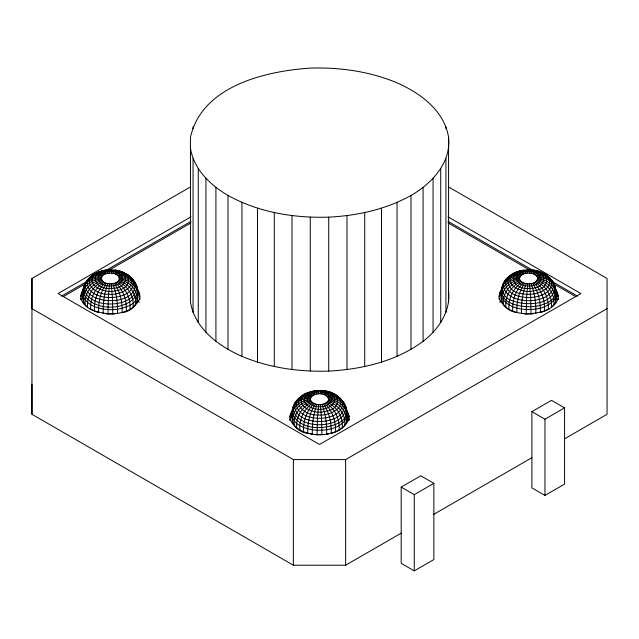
<?xml version="1.0" encoding="UTF-8"?>
<svg xmlns="http://www.w3.org/2000/svg" width="639" height="639" viewBox="0 0 639 639"><rect width="100%" height="100%" fill="white"/><g stroke="black" fill="none" stroke-linecap="round" stroke-linejoin="round"><path stroke-width="0.96" d="M401.188 533.15L345.643 565.219L293.357 565.219L31.95 414.296L31.95 384.111M190.694 186.812L31.95 278.468L31.95 308.653L293.357 459.577L345.643 459.577L607.05 308.653M83.565 289.363L81.808 292.159L80.913 295.09L80.913 299.571L80.913 298.062C82.143 304.507 88.19 308.302 93.725 310.842M292.255 410.797L290.034 415.829L290.034 420.31L290.034 418.801C297.726 439.959 341.274 439.959 348.966 418.801L348.966 420.31L348.966 415.829L346.745 410.797M328.71 399.671C327.384 391.923 313.038 391.851 310.29 398.736C311.616 406.484 325.962 406.556 328.71 399.671C337.424 399.982 346.897 406.308 347.121 415.693C343.502 427.914 328.142 430.526 317.08 430.247C307.223 429.68 291.384 425.398 292.159 413.058C291.408 403.081 300.961 393.169 311.121 396.947M323.406 404.04C329.42 412.443 331.625 423.13 331.218 433.33C338.982 431.485 349.645 424.967 346.562 415.598M347.121 415.693C348.287 405.27 339.301 392.793 327.879 396.947M448.562 301.904L448.562 137.305C444.361 110.571 420.222 93.07 397.043 82.83C369.693 71.384 339.788 67.159 310.266 68.117C265.249 71.081 201.836 86.057 190.438 137.305L190.438 301.904C194.639 328.638 218.778 346.138 241.957 356.378C269.307 367.824 299.212 372.05 328.734 371.091C361.914 369.334 395.956 361.354 423.082 341.346C438.418 329.588 450.87 311.361 448.562 291.248M448.562 137.305C451.342 162.785 431.629 183.72 410.997 195.454C385.908 209.464 357.233 215.702 328.734 217.148C294.116 218.218 258.547 212.42 228.003 195.454C210.303 185.054 193.569 169.191 190.438 147.96M519.419 278.931C520.745 271.184 535.091 271.112 537.838 277.997C536.512 285.745 522.167 285.817 519.419 278.931C510.13 279.019 498.46 287.51 501.847 297.702C508.676 308.885 523.908 310.498 535.801 309.02C545.442 307.87 558.845 301.281 555.97 289.555C554.556 280.801 546.305 272.757 537.008 276.208M536.201 281.527C546.057 285.729 552.663 296.528 551.337 307.263C554.916 304.388 557.575 299.411 555.69 294.859M555.435 289.363L557.192 292.159L558.087 295.09L558.087 299.571L558.087 298.062C556.857 304.507 550.81 308.302 545.275 310.842M83.685 288.556C84.572 280.01 93.374 272.973 102 276.208C106.13 270.888 121.953 272.238 118.75 280.721C114.613 286.04 98.797 284.69 102 276.208M292.718 410.15C293.908 398.193 306.728 390.796 317.887 390.597L318.693 393.888M501.847 289.411C502.254 280.529 511.328 272.845 520.25 276.208M102.799 281.527C92.943 285.729 86.337 296.528 87.663 307.263C78.988 300.05 82.088 285.353 89.164 278.149M315.594 404.04C309.58 412.443 307.375 423.13 307.782 433.33C284.978 430.662 286.887 396.611 310.29 398.736M109.565 283.78L108.334 297.319L107.959 314.029L114.693 313.837M318.693 404.519L317.463 418.058L317.08 434.768L323.821 434.576M527.822 283.78L526.584 297.319L526.209 314.029L532.95 313.837M111.178 273.149C114.581 268.1 106.162 268.1 109.565 273.149M320.307 393.888L321.345 390.589L317.887 390.597M529.435 273.149C532.838 268.1 524.419 268.108 527.822 273.149M85.985 282.238C71.4 306.76 110.132 314.556 126.274 306.672C146.331 302.167 137.657 270.345 118.75 276.208M83.565 290.873L81.808 293.668L80.913 296.6L80.913 295.09M82.75 292.159L83.31 290.33M82.75 296.688L83.31 294.859M114.277 283.301C120.3 291.703 122.496 302.391 122.089 312.591C139.781 310.506 142.832 289.155 131.586 278.149M89.46 308.653C105.028 316.624 132.265 316.672 139.837 298.062M292.255 412.307L290.034 417.339L290.034 415.829M291.879 412.898L292.438 411.069M291.879 417.427L292.438 415.598M501.823 289.363L500.057 292.159L499.163 295.09L499.163 299.571M499.163 296.6L501.383 291.568M504.235 282.238C496.807 294.451 501.463 310.41 516.911 312.591C516.504 302.391 518.7 291.703 524.723 283.301M85.754 283.46C89.276 274.546 99.716 270.257 108.758 269.858M294.627 404.982L295.378 402.642M504.003 283.46L505.745 279.85L507.414 278.149M107.983 283.62C104.133 293.061 102.999 303.421 103.198 313.549M317.112 404.359C313.262 413.8 312.128 424.16 312.327 434.288L310.506 433.905M526.232 283.62C522.39 293.061 521.256 303.421 521.448 313.549M112.768 273.308L115.156 270.177C123.111 271.248 132.009 275.569 134.997 283.46M321.888 394.047L324.285 390.916C339.197 391.124 357.377 413.329 338.91 422.882C324.46 430.279 299.18 430.327 292.159 413.058C294.06 404.974 302.391 400.046 310.29 399.671M531.017 273.308L533.413 270.177C543.254 271.279 553.797 278.229 555.315 288.556M88.949 278.939C92.527 273.444 99.588 271.751 105.587 270.177L107.983 273.308M297.702 400.318C301.049 394.303 308.517 392.562 314.715 390.916L317.112 394.047M506.831 279.586C510.849 272.789 519.579 270.361 527.015 269.858M83.861 286.839L85.498 284.243M298.293 398.888L295.106 402.977C289.763 427.635 349.237 427.635 343.894 402.977M292.989 407.57L294.22 405.629M503.34 284.89C493.42 306.337 531.712 310.258 544.372 303.916C563.91 297.878 555.642 276.28 537.838 277.997M106.465 283.301C100.451 291.703 98.246 302.391 98.654 312.591L94.468 311.201C93.781 300.857 97.336 289.922 105.076 282.837M95.89 274.067C97.879 270.513 102.631 271.727 105.076 274.091M514.147 274.067L516.512 272.006L523.844 270.177L526.232 273.308M510.777 275.705L512.079 274.299L519.699 270.944L522.047 271.232L524.723 273.628M114.277 273.628L116.953 271.232L119.301 270.944L126.921 274.299L128.223 275.705M323.406 394.367L326.082 391.971L328.43 391.683M532.535 273.628L535.202 271.232L537.551 270.944M86.257 281.903L87.99 280.162M104.317 270.808L105.587 270.177M313.445 391.547L314.715 390.916M522.574 270.808L523.844 270.177M314.196 403.576C306.456 410.661 302.91 421.596 303.597 431.94M523.325 282.837C515.585 289.922 512.039 300.857 512.726 311.201M115.675 274.091C118.111 271.727 122.872 270.513 124.853 274.067M324.804 394.83L328.43 392.753L331.617 392.745M533.932 274.091C539.308 268.668 546.409 274.698 550.051 278.939M89.692 277.653L93.821 274.299L100.483 271.615M298.82 398.385L300.937 396.931M507.941 277.653L509.355 276.679M103.837 282.238C94.836 287.893 89.764 298.868 90.77 309.404M312.966 402.977C303.964 408.633 298.892 419.607 299.891 430.143M522.095 282.238C513.085 287.893 508.021 298.868 509.019 309.404M190.949 216.853L58.093 293.557L319.5 444.48L580.907 293.557L448.051 216.853M61.544 296.097L87.423 281.152M105.539 270.688L190.949 221.382M63.317 296.576L84.883 284.123M109.037 270.185L190.981 222.875M401.188 487.118L420.797 475.791L433.865 483.34L433.865 559.564L414.264 570.883L401.188 563.334L401.188 487.118L414.264 494.658L433.865 483.34M531.896 411.652L551.497 400.333L564.572 407.882L564.572 484.098L544.963 495.417L531.896 487.876L531.896 411.652L544.963 419.2L564.572 407.882M433.713 514.371L531.896 457.692M564.317 438.969L607.05 414.296L607.05 278.468L448.306 186.812M521.057 281.527C511.2 285.729 504.586 296.528 505.912 307.263M311.928 402.266C302.071 406.468 295.466 417.267 296.784 428.002M302.95 395.038L306.081 393.528M549.54 308.653C533.972 316.624 506.735 316.672 499.163 298.062M116.905 274.69C122.273 270.752 129.445 274.267 132.169 279.586M535.163 274.69C539.947 271.184 545.826 273.62 549.308 277.653M326.034 395.429C331.401 391.491 338.574 395.006 341.298 400.318M102 280.721C91.633 283.5 83.613 293.932 85.243 304.851M520.25 280.721C509.882 283.5 501.871 293.932 503.5 304.851M311.121 401.46C300.761 404.239 292.742 414.671 294.371 425.59M306.96 393.233L309.611 392.346M117.943 275.401L123.119 274.219L127.68 275.002C140.205 286.743 118.407 295.993 108.534 294.148C98.789 295.434 82.032 284.555 93.07 275.002L97.623 274.219L102.799 275.401M536.201 275.401L541.377 274.219L545.93 275.002C559.229 288.437 533.341 296.855 523.157 293.772C508.38 293.932 500.505 275.481 518.021 271.743L521.488 272.805L523.325 274.091M327.072 396.14L332.248 394.958L336.801 395.741C349.333 407.482 327.535 416.732 317.663 414.887C307.918 416.173 291.16 405.294 302.199 395.741L306.752 394.958L311.928 396.14M101.449 279.842C90.85 281.256 81.68 291.2 83.589 302.231M519.699 279.842C509.107 281.256 499.938 291.2 501.847 302.231M310.57 400.581C299.979 401.995 290.809 411.939 292.718 422.97M106.346 270.696C86.425 273.58 96.281 290.721 111.729 288.325C127.065 288.916 131.81 272.645 114.405 270.696M524.595 270.696C504.682 273.58 514.531 290.721 529.987 288.325C545.323 288.916 550.067 272.645 532.654 270.696M328.494 433.905L326.673 434.288C326.872 424.16 325.738 413.8 321.888 404.359M307.383 392.745L310.57 392.753L314.196 394.83M101.17 278.931C93.262 279.307 84.931 284.235 83.03 292.319C90.786 312.056 129.965 312.056 137.712 292.319C135.811 284.235 127.48 279.307 119.581 278.931M101.449 270.944L103.798 271.232L106.465 273.628M310.57 391.683L312.918 391.971L315.594 394.367M105.922 270.64L114.82 270.64M524.18 270.64L533.078 270.64M315.051 391.38L316.656 391.22M119.301 277.086C124.054 276.391 129.198 277.246 132.976 280.361C137.936 303.213 82.806 303.213 87.767 280.361C91.545 277.246 96.697 276.391 101.449 277.086M537.551 277.086C542.303 276.391 547.455 277.246 551.233 280.361C556.194 303.213 501.064 303.213 506.024 280.361C509.802 277.246 514.946 276.391 519.699 277.086M328.43 397.825C333.175 397.123 338.327 397.985 342.105 401.1C347.065 423.953 291.935 423.953 296.895 401.1C300.673 397.985 305.825 397.123 310.57 397.825M101.162 277.997C95.219 277.733 88.893 279.866 85.219 284.738C85.442 306.8 139.973 305.953 134.765 282.238M519.419 277.997C513.468 277.733 507.15 279.866 503.476 284.738C503.7 306.8 558.23 305.953 553.015 282.238M119.581 277.997C126.37 277.646 133.847 280.641 136.882 287.055C135.308 309.651 85.442 309.651 83.861 287.055M328.71 398.736C335.499 398.385 342.975 401.38 346.011 407.794C344.429 430.39 294.571 430.39 292.989 407.794M530.242 269.858L534.092 270.217L534.683 270.808M111.985 269.858L115.843 270.217L116.426 270.808M524.307 313.837L526.209 314.029M106.05 313.837L107.959 314.029M321.113 390.597L324.963 390.956L325.555 391.547M322.344 391.22L323.949 391.38M315.179 434.576L317.08 434.768M537.83 278.931C546.545 279.243 556.026 285.577 556.249 294.954M533.413 270.177C551.002 271.591 551.002 289.379 533.413 290.793C523.277 294.403 499.578 283.524 515.553 272.941L517.622 273.021L522.095 274.69M115.156 270.177C132.744 271.591 132.744 289.379 115.156 290.793C105.02 294.403 81.329 283.524 97.304 272.941L101.569 273.612L103.837 274.69M324.285 390.916C341.873 392.33 341.873 410.118 324.285 411.532C314.148 415.134 290.457 404.263 306.432 393.68L308.493 393.76L312.966 395.429M537.551 279.842C548.15 281.256 557.32 291.2 555.411 302.231M119.301 279.842C129.893 281.256 139.062 291.2 137.153 302.231M328.43 400.581C339.021 401.995 348.191 411.939 346.282 422.97M521.057 275.401C503.812 268.787 493.468 296.065 513.365 300.985C526.568 305.953 553.566 305.442 555.139 287.055M538.517 271.615L542.048 272.789L543.11 274.067M329.389 392.346L332.04 393.233M537 280.721C547.367 283.5 555.387 293.932 553.757 304.851M118.75 280.721C129.118 283.5 137.129 293.932 135.5 304.851M327.879 401.46C338.239 404.239 346.258 414.671 344.629 425.59M332.919 393.528L336.05 395.038M117.943 281.527C127.8 285.729 134.414 296.528 133.088 307.263M327.072 402.266C336.929 406.468 343.534 417.267 342.208 428.002M448.051 221.382L533.461 270.688M551.577 281.152L577.456 296.097M448.019 222.875L529.963 270.185M554.117 284.123L575.683 296.576M535.163 282.238C544.164 287.893 549.236 298.868 548.23 309.404M326.034 402.977C335.036 408.633 340.108 419.607 339.109 430.143M116.905 282.238C125.915 287.893 130.979 298.868 129.981 309.404M338.063 396.931L340.18 398.385M129.645 276.679L131.059 277.653M533.924 282.837C541.664 289.922 545.219 300.857 544.532 311.201L540.346 312.591C540.754 302.391 538.549 291.703 532.535 283.301M324.804 403.576C332.544 410.661 336.09 421.596 335.403 431.94M115.675 282.837C123.415 289.922 126.961 300.857 126.274 311.201M551.01 280.162L552.743 281.903L553.246 283.46M549.836 278.149L552.743 281.903M340.707 398.888L343.622 402.642L344.373 404.982M553.502 284.243L555.139 286.839M555.435 290.873L557.192 293.668L558.087 296.6L558.087 295.09M344.78 405.629L346.011 407.57L346.282 410.15M346.745 412.307L348.966 417.339L348.966 415.829M135.66 284.89L136.882 286.839L137.153 289.411M137.177 289.363L138.943 292.159L139.837 295.09L139.837 299.571M137.617 291.568L139.837 296.6M531.017 283.62C534.867 293.061 536.001 303.421 535.801 313.549M112.768 283.62C116.61 293.061 117.744 303.421 117.552 313.549M555.69 290.33L556.249 292.159L556.249 299.483M346.562 411.069L347.121 412.898L347.121 420.222M529.435 283.78L530.666 297.319L531.041 314.029M320.307 404.519L321.537 418.058L321.92 434.768M111.178 283.78L112.416 297.319L112.791 314.029M557.192 292.159L557.192 293.668M544.963 419.2L544.963 495.417M500.057 292.159L500.057 293.668M500.057 300.993L500.057 302.503M445.934 126.754L445.934 128.743M445.934 158.512L445.934 312.455M440.734 168.736L440.734 322.679M433.066 178.433L433.066 332.376M423.082 187.403L423.082 341.346M414.264 494.658L414.264 570.883M410.997 195.454L410.997 349.397M397.043 202.435L397.043 356.378M381.507 208.194L381.507 362.145M364.717 212.627L364.717 366.57M348.071 412.898L348.071 414.407M347.001 215.631L347.001 369.574M345.643 459.577L345.643 565.219M328.734 217.148L328.734 371.091M310.266 217.148L310.266 371.091M293.357 459.577L293.357 565.219M291.999 215.631L291.999 369.574M290.929 412.898L290.929 414.407M274.283 212.627L274.283 366.57M257.493 208.194L257.493 362.145M241.957 202.435L241.957 356.378M228.003 195.454L228.003 349.397M215.918 187.403L215.918 341.346M205.934 178.433L205.934 332.376M198.266 168.736L198.266 322.679M193.066 126.754L193.066 128.743M193.066 158.512L193.066 312.455M138.943 292.159L138.943 293.668M138.943 300.993L138.943 302.503M81.808 292.159L81.808 293.668M31.95 278.468L31.95 414.296M331.905 398.808C330.123 409.24 310.794 409.335 307.095 400.062C308.877 389.63 328.206 389.526 331.905 398.808M335.004 399.327C332.775 412.371 308.621 412.49 303.996 400.901C306.225 387.857 330.379 387.737 335.004 399.327M516.224 278.069C518.005 288.501 537.335 288.596 541.033 279.323C539.252 268.891 519.922 268.787 516.224 278.069M98.342 276.831C97.408 288.085 117.52 288.66 122.4 280.553C123.343 269.307 103.222 268.723 98.342 276.831"/></g></svg>
